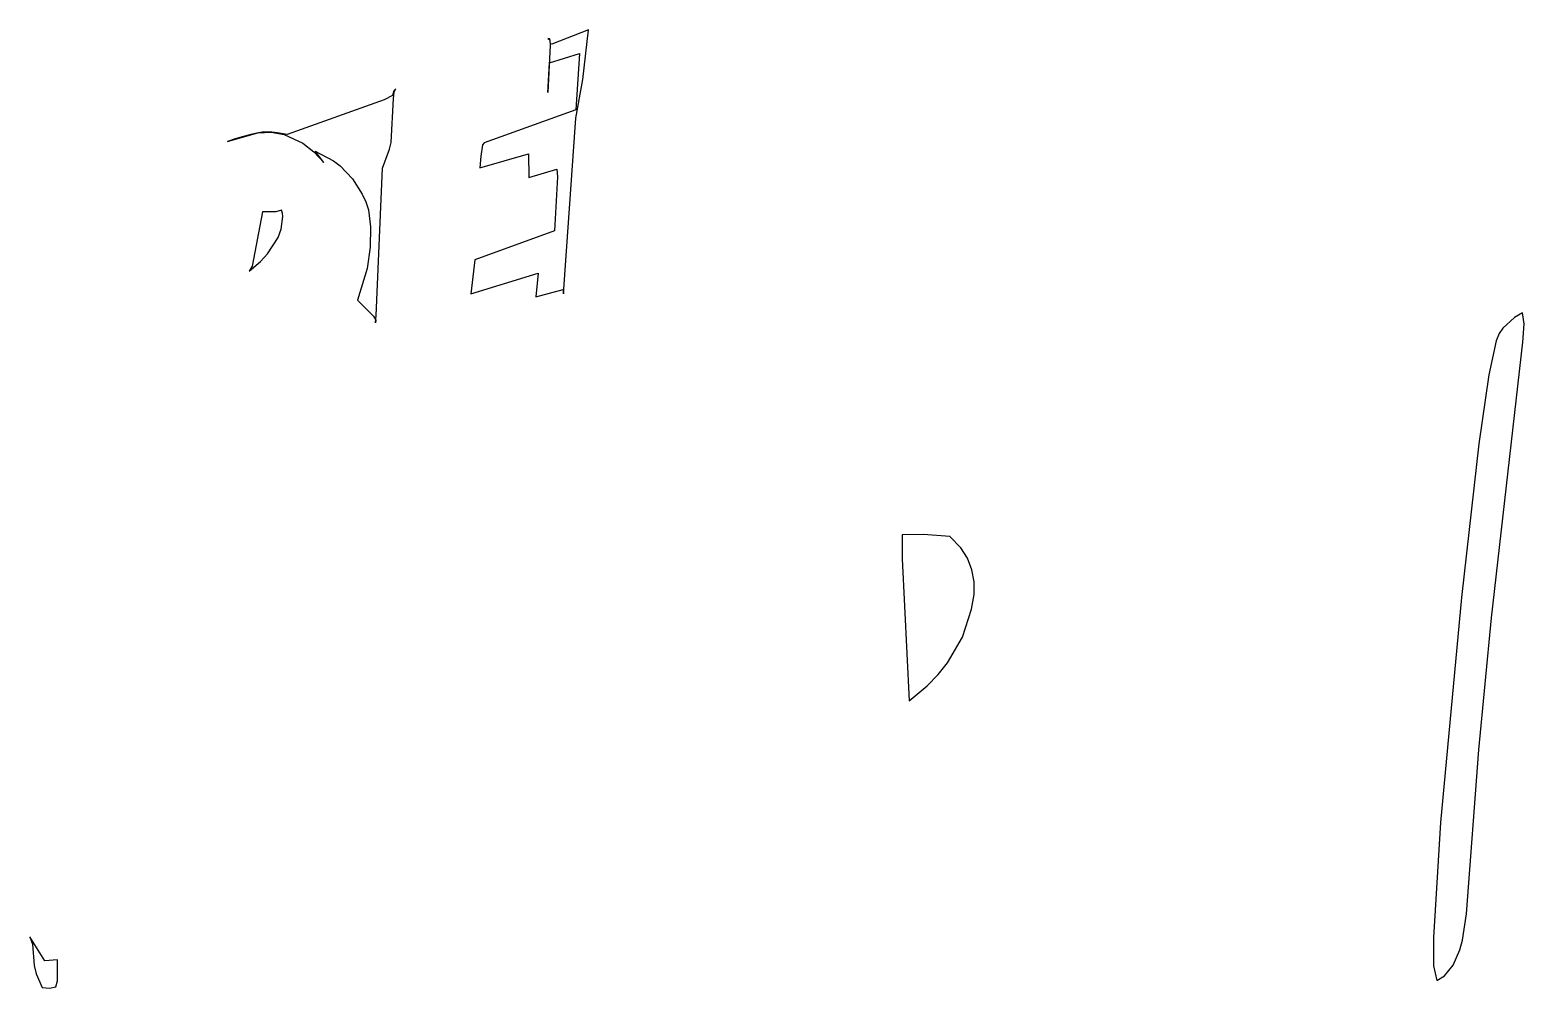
# Model space of a CAD drawing. Header units: millimetres. Extents: x -28.7 to 30.2, y 56.2 to 94.
import ezdxf

# ---------------------------------------------------------------- set-up
doc = ezdxf.new("R2010")
doc.units = ezdxf.units.MM
doc.layers.add('SF2_HOLES', color=7, linetype='Continuous')

msp = doc.modelspace()

# ---------------------------------------------------------------- linework, layer by layer
at = {"layer": 'SF2_HOLES'}
for points in [[(-8.768, 83.496), (-7.682, 83.788), (-7.675, 83.621), (-7.178, 90.55), (-6.912, 92.073), (-6.685, 94.03), (-8.136, 93.473), (-8.179, 93.478), (-8.213, 93.681), (-8.288, 93.687), (-8.215, 93.637), (-8.202, 93.426), (-8.292, 91.564), (-8.219, 92.726), (-7.043, 93.101), (-7.184, 90.88), (-10.795, 89.573), (-10.862, 89.495), (-10.929, 89.045), (-10.971, 88.584), (-9.048, 89.135), (-9.04, 88.202), (-7.933, 88.53), (-7.903, 88.227), (-8.023, 86.105), (-11.169, 84.96), (-11.32, 83.619), (-8.676, 84.431)], [(-14.413, 91.444), (-14.74, 91.268), (-18.564, 89.899), (-18.963, 89.967), (-19.175, 89.997), (-19.549, 89.995), (-19.76, 89.962), (-20.006, 89.909), (-20.293, 89.831), (-20.62, 89.729), (-20.918, 89.628), (-19.73, 89.966), (-19.206, 89.993), (-18.69, 89.902), (-17.958, 89.566), (-17.516, 89.223), (-17.129, 88.8), (-17.468, 89.252), (-16.748, 88.871), (-16.48, 88.662), (-15.995, 88.15), (-15.611, 87.556), (-15.469, 87.244), (-15.367, 86.931), (-15.278, 86.264), (-15.297, 85.461), (-15.415, 84.624), (-15.801, 83.368), (-15.158, 82.743), (-15.078, 82.584), (-15.089, 82.475), (-15.053, 82.765), (-14.812, 88.579), (-14.531, 89.32), (-14.473, 89.59), (-14.38, 91.322), (-14.351, 91.57), (-14.285, 91.706), (-14.366, 91.626)], [(-18.806, 86.168), (-18.736, 86.668), (-18.748, 86.799), (-18.792, 86.921), (-19.018, 86.856), (-19.543, 86.852), (-19.954, 84.71), (-20.069, 84.508), (-19.623, 84.888), (-19.341, 85.197), (-18.928, 85.842)], [(27.945, 59.158), (28.43, 65.633), (28.928, 70.839), (30.167, 81.707), (30.219, 82.437), (30.149, 82.863), (29.833, 82.689), (29.378, 82.269), (29.231, 82.058), (29.111, 81.763), (28.825, 80.424), (28.438, 77.704), (27.743, 71.636), (26.923, 62.767), (26.644, 58.224), (26.65, 57.106), (26.773, 56.533), (27.075, 56.711), (27.414, 57.131), (27.681, 57.748), (27.785, 58.126)], [(8.44, 72.732), (8.259, 73.185), (7.995, 73.602), (7.567, 74.041), (6.529, 74.129), (5.688, 74.11), (5.693, 73.167), (5.968, 67.568), (6.676, 68.154), (7.105, 68.599), (7.479, 69.069), (8.065, 70.079), (8.428, 71.176), (8.524, 71.755), (8.531, 72.252)], [(-27.693, 56.284), (-27.631, 56.518), (-27.628, 57.351), (-28.122, 57.313), (-28.717, 58.256), (-28.618, 57.966), (-28.554, 57.13), (-28.468, 56.796), (-28.236, 56.261), (-27.949, 56.232)]]:
    msp.add_lwpolyline(points, close=True, dxfattribs=at)

doc.saveas('drawing.dxf')
